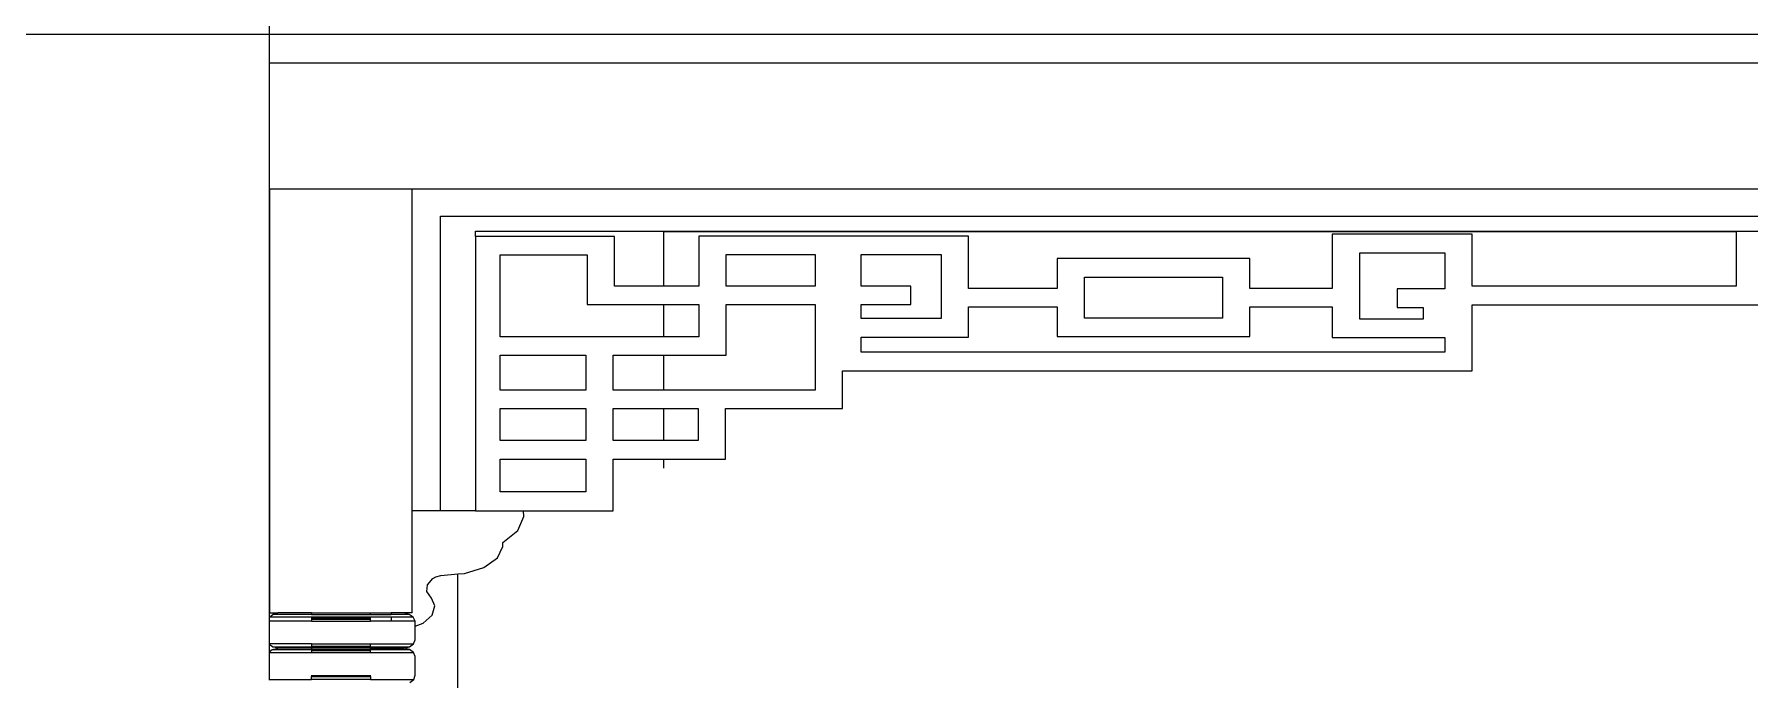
# Model space of a CAD drawing. Extents: x -24961 to 905641, y -154323 to 635957.
# Drawn here: x 402656 to 404829, y -140526 to -139708 of the extents above; entities that cross this region are included whole.
import ezdxf

# ---------------------------------------------------------------- set-up
doc = ezdxf.new("R2010")
doc.units = 0
doc.header["$LTSCALE"] = 1000
doc.header["$MEASUREMENT"] = 0
doc.layers.add('DOTE', color=1, linetype='Continuous')

msp = doc.modelspace()

# ---------------------------------------------------------------- linework, layer by layer
for p, q in [((402953.6, -139584.5), (402953.6, -139744.5)), ((428053.6, -139744.5), (402953.6, -139744.5)), ((402953.6, -139744.5), (402953.6, -139904.5)), ((402954.6, -139904.5), (402953.6, -139904.5)), ((402953.6, -139904.5), (402953.6, -140446.9)), ((402954.6, -140441.6), (402954.6, -139904.5)), ((403134.6, -139904.5), (402954.6, -139904.5)), ((403134.6, -140312.1), (403134.6, -139904.5)), ((405017.9, -139904.5), (403134.6, -139904.5)), ((403170.6, -139938.6), (405017.9, -139938.6)), ((403170.6, -140312.1), (403170.6, -139938.6)), ((403214.9, -139964.2), (403214.9, -139957.4)), ((403214.9, -139957.4), (403453.6, -139957.4)), ((403453.6, -139957.4), (404812, -139957.4)), ((403453.6, -139957.9), (403453.6, -139957.4)), ((403453.6, -139957.9), (404812, -139957.9)), ((403453.6, -140027.2), (403453.6, -139957.9)), ((404812, -139957.4), (404846.7, -139957.4)), ((404812, -139957.4), (404812, -139957.9)), ((404812, -139957.9), (404812, -140027.3)), ((403214.9, -139964.2), (403214.9, -140312.1)), ((403391.1, -139964.2), (403214.9, -139964.2)), ((403391.1, -140027.2), (403391.1, -139964.2)), ((403497.8, -139963.7), (403497.9, -140027.2)), ((403839.5, -139963.7), (403497.8, -139963.7)), ((403839.5, -140030.1), (403839.5, -139963.7)), ((404300.5, -139961.5), (404300.5, -140030.1)), ((404477.8, -139961.5), (404300.5, -139961.5)), ((404477.8, -140027.3), (404477.8, -139961.5)), ((403246.2, -140091.6), (403246.2, -139987.7)), ((403246.2, -139987.7), (403356.5, -139987.7)), ((403356.5, -139987.7), (403356.5, -140050.6)), ((403532.5, -139987.1), (403645.2, -139987.1)), ((403532.5, -140027.2), (403532.5, -139987.1)), ((403645.2, -139987.1), (403645.2, -140027.2)), ((403703.6, -139987.1), (403804.9, -139987.1)), ((403703.6, -140027.2), (403703.6, -139987.1)), ((403804.9, -139987.1), (403804.9, -140068.4)), ((403951.8, -139992.4), (403951.8, -140030.1)), ((404196.2, -139992.4), (403951.8, -139992.4)), ((404196.2, -140030.1), (404196.2, -139992.4)), ((404335.2, -139984.9), (404443.2, -139984.9)), ((404335.2, -140069), (404335.2, -139984.9)), ((404443.2, -139984.9), (404443.2, -140030.9)), ((403986.4, -140067.7), (403986.4, -140015.9)), ((403986.4, -140015.9), (404161.5, -140015.9)), ((404161.5, -140015.9), (404161.5, -140067.7)), ((403453.6, -140027.2), (403391.1, -140027.2)), ((403497.9, -140027.2), (403453.6, -140027.2)), ((403645.2, -140027.2), (403532.5, -140027.2)), ((403766.6, -140027.2), (403703.6, -140027.2)), ((403766.6, -140050.6), (403766.6, -140027.2)), ((403951.8, -140030.1), (403839.5, -140030.1)), ((404300.5, -140030.1), (404196.2, -140030.1)), ((404382.6, -140030.9), (404382.6, -140054.3)), ((404443.2, -140030.9), (404382.6, -140030.9)), ((404812, -140027.3), (404477.8, -140027.3)), ((403356.5, -140050.6), (403453.6, -140050.6)), ((403453.6, -140091.6), (403453.6, -140050.6)), ((403453.6, -140050.6), (403497.8, -140050.6)), ((403497.8, -140050.6), (403497.8, -140091.6)), ((403532.5, -140050.6), (403645.2, -140050.6)), ((403532.5, -140115), (403532.5, -140050.6)), ((403645.2, -140050.6), (403645.2, -140159)), ((403703.6, -140050.6), (403766.6, -140050.6)), ((403703.6, -140068.4), (403703.6, -140050.6)), ((403804.9, -140068.4), (403703.6, -140068.4)), ((403839.5, -140053.5), (403951.8, -140053.5)), ((403839.5, -140091.8), (403839.5, -140053.5)), ((403951.8, -140053.5), (403951.8, -140091.2)), ((404161.5, -140067.7), (403986.4, -140067.7)), ((404196.2, -140053.5), (404300.5, -140053.5)), ((404196.2, -140091.2), (404196.2, -140053.5)), ((404300.5, -140053.5), (404300.5, -140092.5)), ((404415.8, -140069), (404335.2, -140069)), ((404382.6, -140054.3), (404415.8, -140054.3)), ((404415.8, -140054.3), (404415.8, -140069)), ((404477.8, -140050.8), (405017.9, -140050.8)), ((404477.8, -140134.6), (404477.8, -140050.8)), ((403453.6, -140091.6), (403246.2, -140091.6)), ((403497.8, -140091.6), (403453.6, -140091.6)), ((403703.6, -140091.8), (403839.5, -140091.8)), ((403703.6, -140111.2), (403703.6, -140091.8)), ((404443.2, -140111.2), (403703.6, -140111.2)), ((403951.8, -140091.2), (404196.2, -140091.2)), ((404300.5, -140092.5), (404443.2, -140092.5)), ((404443.2, -140092.5), (404443.2, -140111.2)), ((403246.2, -140159), (403246.2, -140115)), ((403246.2, -140115), (403354.7, -140115)), ((403354.7, -140115), (403354.7, -140159)), ((403389.3, -140159), (403389.3, -140115)), ((403389.3, -140115), (403453.6, -140115)), ((403453.6, -140159), (403453.6, -140115)), ((403453.6, -140115), (403532.5, -140115)), ((403679.8, -140134.6), (404477.8, -140134.6)), ((403679.8, -140182.5), (403679.8, -140134.6)), ((403354.7, -140159), (403246.2, -140159)), ((403453.6, -140159), (403389.3, -140159)), ((403645.2, -140159), (403453.6, -140159)), ((403246.2, -140223.1), (403246.2, -140182.5)), ((403246.2, -140182.5), (403354.7, -140182.5)), ((403354.7, -140182.5), (403354.7, -140223.1)), ((403389.3, -140223.1), (403389.3, -140182.5)), ((403389.3, -140182.5), (403453.6, -140182.5)), ((403453.6, -140223.1), (403453.6, -140182.5)), ((403453.6, -140182.5), (403497, -140182.5)), ((403497, -140182.5), (403497, -140223.1)), ((403531.6, -140182.5), (403679.8, -140182.5)), ((403531.6, -140246.6), (403531.6, -140182.5)), ((403354.7, -140223.1), (403246.2, -140223.1)), ((403453.6, -140223.1), (403389.3, -140223.1)), ((403497, -140223.1), (403453.6, -140223.1)), ((403246.2, -140288.3), (403246.2, -140246.6)), ((403246.2, -140246.6), (403354.7, -140246.6)), ((403354.7, -140246.6), (403354.7, -140288.3)), ((403389.3, -140312.1), (403389.3, -140246.6)), ((403389.3, -140246.6), (403453.6, -140246.6)), ((403453.6, -140246.6), (403531.6, -140246.6)), ((403453.6, -140257.9), (403453.6, -140246.6)), ((403354.7, -140288.3), (403246.2, -140288.3)), ((403170.6, -140312.1), (403134.6, -140312.1)), ((403134.6, -140441.6), (403134.6, -140312.1)), ((403214.9, -140312.1), (403170.6, -140312.1)), ((403214.9, -140312.1), (403276, -140312.1)), ((403268.5, -140337.1), (403276.3, -140319.4)), ((403276.3, -140319.4), (403276, -140312.1)), ((403276, -140312.1), (403389.3, -140312.1)), ((403249.6, -140352.4), (403268.5, -140337.1)), ((403225.6, -140384), (403242.7, -140372)), ((403242.7, -140372), (403249.7, -140357.4)), ((403249.7, -140357.4), (403249.6, -140352.4)), ((403164.8, -140395.7), (403170.9, -140394.1)), ((403170.9, -140394.1), (403192.6, -140392.3)), ((403192.6, -140392.3), (403201.1, -140391.6)), ((403192.6, -140934.1), (403192.6, -140392.3)), ((403201.1, -140391.6), (403225.6, -140384)), ((403153.3, -140414.7), (403154, -140405.9)), ((403159.1, -140423), (403153.3, -140414.7)), ((403154, -140405.9), (403161.1, -140398)), ((403161.1, -140398), (403164.8, -140395.7)), ((403163.3, -140432.7), (403159.1, -140423)), ((403160.1, -140444.5), (403163.3, -140432.7)), ((402953.6, -140446.9), (402958.1, -140443.6)), ((402953.6, -140446.9), (402953.6, -140447.2)), ((402953.6, -140447.2), (402953.6, -140452.1)), ((403007.1, -140447.2), (402953.6, -140447.2)), ((402953.6, -140452.1), (402953.6, -140480.9)), ((403007.1, -140452.1), (402953.6, -140452.1)), ((402954.6, -140441.6), (402964.7, -140441.6)), ((402958.1, -140443.6), (402964.7, -140441.6)), ((403007.1, -140443.6), (402958.1, -140443.6)), ((403007.1, -140441.6), (402964.7, -140441.6)), ((403007.1, -140441.6), (403007.1, -140443.6)), ((403007.1, -140441.6), (403082.1, -140441.6)), ((403007.1, -140443.6), (403082.1, -140443.6)), ((403007.1, -140447.2), (403007.1, -140447.7)), ((403082.1, -140447.2), (403007.1, -140447.2)), ((403007.1, -140447.7), (403082.1, -140447.7)), ((403007.1, -140447.7), (403007.1, -140449.4)), ((403007.1, -140449.4), (403082.1, -140449.4)), ((403007.1, -140449.4), (403007.1, -140452.1)), ((403007.1, -140452.1), (403082.1, -140452.1)), ((403082.1, -140443.6), (403082.1, -140441.6)), ((403082.1, -140441.6), (403108.3, -140441.6)), ((403082.1, -140443.6), (403108.3, -140443.6)), ((403082.1, -140447.7), (403082.1, -140447.2)), ((403108.3, -140447.2), (403082.1, -140447.2)), ((403082.1, -140449.4), (403082.1, -140447.7)), ((403082.1, -140452.1), (403082.1, -140449.4)), ((403108.3, -140452.1), (403082.1, -140452.1)), ((403108.3, -140441.6), (403108.3, -140443.6)), ((403124.5, -140441.6), (403108.3, -140441.6)), ((403131.1, -140443.6), (403108.3, -140443.6)), ((403108.3, -140447.2), (403108.3, -140452.1)), ((403136, -140447.2), (403108.3, -140447.2)), ((403138.7, -140452.1), (403108.3, -140452.1)), ((403131.1, -140443.6), (403124.5, -140441.6)), ((403134.6, -140441.6), (403124.5, -140441.6)), ((403136, -140447.2), (403131.1, -140443.6)), ((403138.7, -140452.1), (403136, -140447.2)), ((403138.7, -140458.6), (403138.7, -140452.1)), ((403138.7, -140458.6), (403148.5, -140454.8)), ((403138.7, -140475.7), (403138.7, -140458.6)), ((403148.5, -140454.8), (403160.1, -140444.5)), ((402953.6, -140480.9), (402953.6, -140481.6)), ((403007.1, -140480.9), (402953.6, -140480.9)), ((402957.7, -140484.7), (402953.6, -140481.6)), ((402953.6, -140481.6), (402953.6, -140490.9)), ((403007.1, -140480.9), (403007.1, -140480.9)), ((403007.1, -140480.9), (403082.1, -140480.9)), ((403007.1, -140480.9), (403007.1, -140483.8)), ((403007.1, -140480.9), (403082.1, -140480.9)), ((403082.1, -140480.9), (403082.1, -140480.9)), ((403082.1, -140483.8), (403082.1, -140480.9)), ((403082.1, -140480.9), (403136.6, -140480.9)), ((403131.5, -140484.7), (403136.6, -140480.9)), ((403136.6, -140480.9), (403138.7, -140475.7)), ((402953.6, -140490.9), (402957.6, -140487.9)), ((402953.6, -140490.9), (402953.6, -140491.7)), ((402953.6, -140491.7), (402953.6, -140525.9)), ((402953.6, -140491.7), (403007.1, -140491.7)), ((402957.6, -140487.9), (402964.7, -140486.4)), ((402957.6, -140487.9), (403007.1, -140487.9)), ((402964.7, -140486.4), (402957.7, -140484.7)), ((402957.7, -140484.7), (403007.1, -140484.7)), ((403007.1, -140486.4), (402964.7, -140486.4)), ((403007.1, -140483.8), (403082.1, -140483.8)), ((403007.1, -140483.8), (403007.1, -140484.7)), ((403007.1, -140484.7), (403082.1, -140484.7)), ((403007.1, -140486.4), (403007.1, -140487.9)), ((403082.1, -140486.4), (403007.1, -140486.4)), ((403007.1, -140487.9), (403007.1, -140489.5)), ((403007.1, -140487.9), (403082.1, -140487.9)), ((403007.1, -140489.5), (403082.1, -140489.5)), ((403007.1, -140489.5), (403007.1, -140491.7)), ((403007.1, -140491.7), (403082.1, -140491.7)), ((403082.1, -140484.7), (403082.1, -140483.8)), ((403082.1, -140484.7), (403131.5, -140484.7)), ((403082.1, -140487.9), (403082.1, -140486.4)), ((403082.1, -140486.4), (403124.5, -140486.4)), ((403082.1, -140489.5), (403082.1, -140487.9)), ((403082.1, -140487.9), (403131.6, -140487.9)), ((403082.1, -140491.7), (403082.1, -140489.5)), ((403082.1, -140491.7), (403136.6, -140491.7)), ((403124.5, -140486.4), (403131.5, -140484.7)), ((403131.6, -140487.9), (403124.5, -140486.4)), ((403136.6, -140491.7), (403131.6, -140487.9)), ((403138.7, -140496.9), (403136.6, -140491.7)), ((403138.7, -140520.6), (403138.7, -140496.9)), ((403007.1, -140520.6), (403007.1, -140521)), ((403007.1, -140521), (403082.1, -140521)), ((403007.1, -140521), (403007.1, -140522)), ((403007.1, -140522), (403082.1, -140522)), ((403007.1, -140522), (403007.1, -140522.1)), ((403007.1, -140525.9), (403007.1, -140522.1)), ((403007.1, -140522.1), (403082.1, -140522.1)), ((403082.1, -140521), (403082.1, -140520.6)), ((403082.1, -140522), (403082.1, -140521)), ((403082.1, -140522.1), (403082.1, -140522)), ((403082.1, -140522.1), (403082.1, -140525.9)), ((403136.8, -140525.9), (403138.7, -140520.6)), ((402953.6, -140525.9), (402953.6, -140526.8)), ((402953.6, -140525.9), (403007.1, -140525.9)), ((403082.1, -140525.9), (403007.1, -140525.9)), ((403082.1, -140525.9), (403136.8, -140525.9)), ((403131.7, -140529.7), (403136.8, -140525.9))]:
    msp.add_line(p, q)
at = {"layer": 'DOTE'}
msp.add_line((393730.1, -139707.9), (442830.8, -139707.9), dxfattribs=at)

doc.saveas('drawing.dxf')
